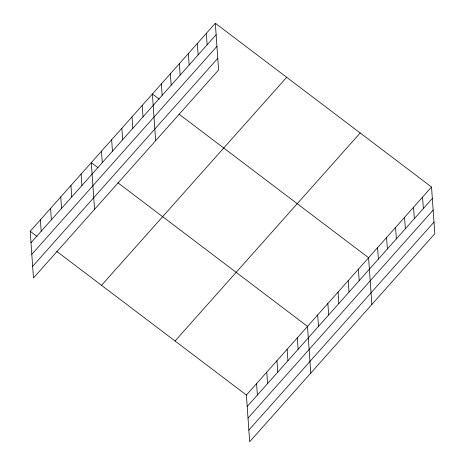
<?xml version="1.0" encoding="UTF-8"?>
<svg xmlns="http://www.w3.org/2000/svg" width="465" height="465" viewBox="0 0 465 465"><rect width="100%" height="100%" fill="white"/><g stroke="black" fill="none" stroke-linecap="round" stroke-linejoin="round"><path stroke-width="0.7" d="M215.33 23.25L218.597 69.953L33.463 277.983L30.196 231.279L215.33 23.25L431.537 187.017L434.804 233.721L249.67 441.75L246.404 395.047L431.537 187.017M30.998 242.718L216.132 34.689M31.812 254.355L216.946 46.326M32.649 266.34L217.783 58.317M101.544 285.324L286.678 77.295M175.055 341.002L360.189 132.973M247.206 406.486L432.334 198.456M248.019 418.122L433.148 210.093M248.856 430.113L433.99 222.084M159.181 99.126L152.386 93.977L155.653 140.68M179.002 114.14L368.594 257.75L371.855 304.453M98.086 167.778L91.291 162.628L94.558 209.331M117.907 182.786L307.499 326.395L310.765 373.099M30.196 231.279L36.991 236.423M56.811 251.437L246.404 395.047M422.546 197.125L423.342 208.564M413.554 207.227L414.35 218.666M404.562 217.329L405.358 228.768M395.57 227.437L396.366 238.876M386.578 237.539L387.374 248.978M377.586 247.642L378.382 259.081M358.41 269.189L359.207 280.628M348.227 280.633L349.029 292.072M338.043 292.072L338.846 303.511M327.86 303.517L328.662 314.95M317.682 314.956L318.478 326.395M297.315 337.84L298.117 349.279M287.132 349.279L287.934 360.718M276.948 360.724L277.75 372.163M266.771 372.163L267.567 383.602M256.587 383.608L257.383 395.041M206.338 33.352L207.14 44.791M197.346 43.46L198.148 54.899M188.354 53.562L189.156 65.001M179.362 63.664L180.164 75.103M170.37 73.772L171.167 85.211M161.378 83.874L162.175 95.313M142.203 105.421L143.005 116.86M132.019 116.86L132.821 128.299M121.836 128.305L122.638 139.744M111.658 139.744L112.454 151.183M101.475 151.189L102.271 162.628M81.108 174.067L81.91 185.506M70.924 185.512L71.726 196.951M60.746 196.951L61.543 208.39M50.563 208.396L51.359 219.835M40.379 219.835L41.182 231.274"/></g></svg>
